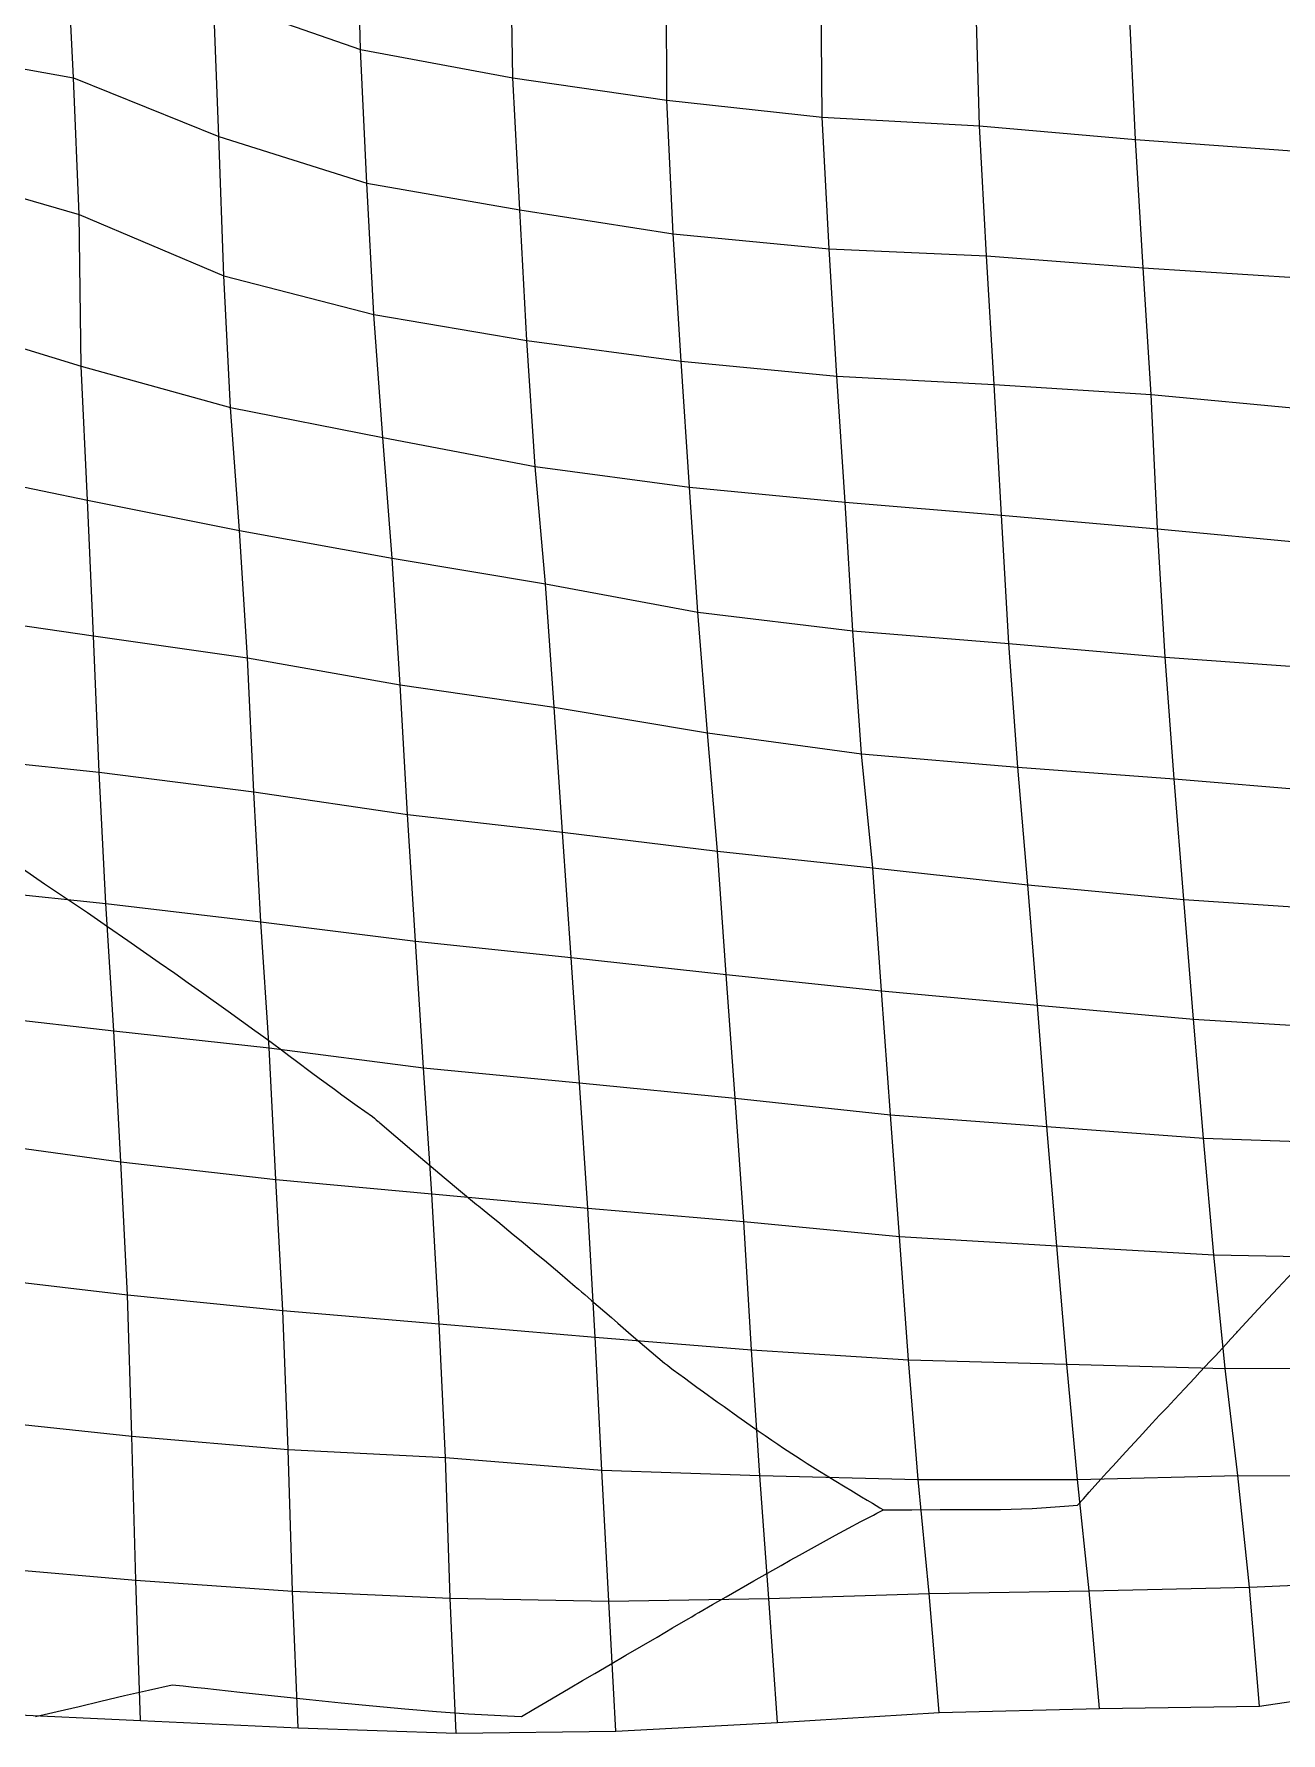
# Model space of a CAD drawing. Header units: metres. Extents: x -1994 to 1259, y -764 to 1460.
# Drawn here: x -1246 to -854, y -764 to -232 of the extents above; entities that cross this region are included whole.
import ezdxf

# ---------------------------------------------------------------- set-up
doc = ezdxf.new("R2010")
doc.units = ezdxf.units.M

msp = doc.modelspace()

# ---------------------------------------------------------------- linework, layer by layer
for p, q in [((-1143.2542, -236.33052, -4995.669), (-1144.5015, -191.29715, -4971.2026)), ((-1095.4299, -245.30782, -4980.954), (-1096.1885, -198.24597, -4958.767)), ((-1233.2927, -245.30853, -5069.9014), (-1235.3077, -203.46039, -5041.857)), ((-1047.1218, -252.27698, -4968.495), (-1047.3241, -202.90765, -4948.901)), ((-998.4155, -257.59448, -4957.8926), (-998.83997, -209.14682, -4937.2627)), ((-949.0881, -260.3347, -4950.1855), (-950.3169, -215.22449, -4925.8057)), ((-1187.7207, -263.62997, -5044.688), (-1189.3811, -220.31067, -5018.2964)), ((-1189.3811, -220.31067, -5018.2964), (-1143.2542, -236.33052, -4995.669)), ((-900.1383, -264.64185, -4940.718), (-902.05774, -222.39716, -4913.1187)), ((-1281.1699, -236.55052, -5084.37), (-1233.2927, -245.30853, -5069.9014)), ((-1141.2583, -278.25815, -5023.624), (-1143.2542, -236.33052, -4995.669)), ((-1143.2542, -236.33052, -4995.669), (-1095.4299, -245.30782, -4980.954)), ((-1231.52, -288.16177, -5096.817), (-1233.2927, -245.30853, -5069.9014)), ((-1233.2927, -245.30853, -5069.9014), (-1187.7207, -263.62997, -5044.688)), ((-1093.2925, -286.6479, -5009.5693), (-1095.4299, -245.30782, -4980.954)), ((-1095.4299, -245.30782, -4980.954), (-1047.1218, -252.27698, -4968.495)), ((-1045.122, -294.18817, -4996.469), (-1047.1218, -252.27698, -4968.495)), ((-1047.1218, -252.27698, -4968.495), (-998.4155, -257.59448, -4957.8926)), ((-996.27686, -298.92926, -4986.514), (-998.4155, -257.59448, -4957.8926)), ((-998.4155, -257.59448, -4957.8926), (-949.0881, -260.3347, -4950.1855)), ((-946.81976, -301.13184, -4979.411), (-949.0881, -260.3347, -4950.1855)), ((-949.0881, -260.3347, -4950.1855), (-900.1383, -264.64185, -4940.718)), ((-1186.1556, -307.34515, -5070.635), (-1187.7207, -263.62997, -5044.688)), ((-1187.7207, -263.62997, -5044.688), (-1141.2583, -278.25815, -5023.624)), ((-897.7408, -304.9027, -4970.546), (-900.1383, -264.64185, -4940.718)), ((-900.1383, -264.64185, -4940.718), (-850.9924, -268.13504, -4932.1646)), ((-1278.2283, -274.55377, -5116.7344), (-1231.52, -288.16177, -5096.817)), ((-1139.0847, -319.44788, -5052.4087), (-1141.2583, -278.25815, -5023.624)), ((-1141.2583, -278.25815, -5023.624), (-1093.2925, -286.6479, -5009.5693)), ((-1091.0796, -327.6748, -5038.537), (-1093.2925, -286.6479, -5009.5693)), ((-1093.2925, -286.6479, -5009.5693), (-1045.122, -294.18817, -4996.469)), ((-1230.874, -335.69034, -5118.4795), (-1231.52, -288.16177, -5096.817)), ((-1231.52, -288.16177, -5096.817), (-1186.1556, -307.34515, -5070.635)), ((-1042.6497, -334.1385, -5026.6465), (-1045.122, -294.18817, -4996.469)), ((-1045.122, -294.18817, -4996.469), (-996.27686, -298.92926, -4986.514)), ((-993.7949, -338.8402, -5016.7354), (-996.27686, -298.92926, -4986.514)), ((-996.27686, -298.92926, -4986.514), (-946.81976, -301.13184, -4979.411)), ((-944.4268, -341.41168, -5009.218), (-946.81976, -301.13184, -4979.411)), ((-946.81976, -301.13184, -4979.411), (-897.7408, -304.9027, -4970.546)), ((-1184.0021, -348.61823, -5099.3257), (-1186.1556, -307.34515, -5070.635)), ((-1186.1556, -307.34515, -5070.635), (-1139.0847, -319.44788, -5052.4087)), ((-895.2059, -344.5937, -5001.014), (-897.7408, -304.9027, -4970.546)), ((-897.7408, -304.9027, -4970.546), (-848.49164, -307.96783, -4962.4736)), ((-1136.2925, -358.07147, -5084.076), (-1139.0847, -319.44788, -5052.4087)), ((-1139.0847, -319.44788, -5052.4087), (-1091.0796, -327.6748, -5038.537)), ((-1277.4431, -321.5053, -5139.0454), (-1230.874, -335.69034, -5118.4795)), ((-1088.5042, -367.19714, -5069.195), (-1091.0796, -327.6748, -5038.537)), ((-1091.0796, -327.6748, -5038.537), (-1042.6497, -334.1385, -5026.6465)), ((-1228.915, -377.77094, -5146.263), (-1230.874, -335.69034, -5118.4795)), ((-1230.874, -335.69034, -5118.4795), (-1184.0021, -348.61823, -5099.3257)), ((-1040.082, -373.6936, -5057.2676), (-1042.6497, -334.1385, -5026.6465)), ((-1042.6497, -334.1385, -5026.6465), (-993.7949, -338.8402, -5016.7354)), ((-991.2113, -378.32904, -5047.4307), (-993.7949, -338.8402, -5016.7354)), ((-993.7949, -338.8402, -5016.7354), (-944.4268, -341.41168, -5009.218)), ((-942.2079, -382.4137, -5038.213), (-944.4268, -341.41168, -5009.218)), ((-944.4268, -341.41168, -5009.218), (-895.2059, -344.5937, -5001.014)), ((-893.2699, -386.76947, -5028.691), (-895.2059, -344.5937, -5001.014)), ((-895.2059, -344.5937, -5001.014), (-846.3251, -349.18713, -4991.225)), ((-1181.2072, -387.2307, -5131.006), (-1184.0021, -348.61823, -5099.3257)), ((-1184.0021, -348.61823, -5099.3257), (-1136.2925, -358.07147, -5084.076)), ((-1133.3104, -395.90735, -5116.629), (-1136.2925, -358.07147, -5084.076)), ((-1136.2925, -358.07147, -5084.076), (-1088.5042, -367.19714, -5069.195)), ((-1085.2579, -403.93735, -5102.9785), (-1088.5042, -367.19714, -5069.195)), ((-1088.5042, -367.19714, -5069.195), (-1040.082, -373.6936, -5057.2676)), ((-1276.5309, -367.92908, -5161.949), (-1228.915, -377.77094, -5146.263)), ((-1227.0554, -420.26373, -5173.5835), (-1228.915, -377.77094, -5146.263)), ((-1228.915, -377.77094, -5146.263), (-1181.2072, -387.2307, -5131.006)), ((-1037.4292, -412.8956, -5088.285), (-1040.082, -373.6936, -5057.2676)), ((-1040.082, -373.6936, -5057.2676), (-991.2113, -378.32904, -5047.4307)), ((-988.8368, -418.68576, -5077.1514), (-991.2113, -378.32904, -5047.4307)), ((-991.2113, -378.32904, -5047.4307), (-942.2079, -382.4137, -5038.213)), ((-939.8138, -422.689, -5068.0254), (-942.2079, -382.4137, -5038.213)), ((-942.2079, -382.4137, -5038.213), (-893.2699, -386.76947, -5028.691)), ((-1178.7417, -427.20993, -5161.1504), (-1181.2072, -387.2307, -5131.006)), ((-1181.2072, -387.2307, -5131.006), (-1133.3104, -395.90735, -5116.629)), ((-890.849, -426.93384, -5058.6274), (-893.2699, -386.76947, -5028.691)), ((-893.2699, -386.76947, -5028.691), (-844.38556, -391.34842, -5018.918)), ((-1130.7954, -435.68042, -5147.0054), (-1133.3104, -395.90735, -5116.629)), ((-1133.3104, -395.90735, -5116.629), (-1085.2579, -403.93735, -5102.9785)), ((-1082.4968, -442.68964, -5134.502), (-1085.2579, -403.93735, -5102.9785)), ((-1085.2579, -403.93735, -5102.9785), (-1037.4292, -412.8956, -5088.285)), ((-1275.3413, -413.20203, -5186.146), (-1227.0554, -420.26373, -5173.5835)), ((-1034.4371, -450.6901, -5120.8843), (-1037.4292, -412.8956, -5088.285)), ((-1037.4292, -412.8956, -5088.285), (-988.8368, -418.68576, -5077.1514)), ((-1225.2666, -463.05, -5200.574), (-1227.0554, -420.26373, -5173.5835)), ((-1227.0554, -420.26373, -5173.5835), (-1178.7417, -427.20993, -5161.1504)), ((-986.0425, -457.30017, -5108.829), (-988.8368, -418.68576, -5077.1514)), ((-988.8368, -418.68576, -5077.1514), (-939.8138, -422.689, -5068.0254)), ((-937.06116, -461.4767, -5099.5083), (-939.8138, -422.689, -5068.0254)), ((-939.8138, -422.689, -5068.0254), (-890.849, -426.93384, -5058.6274)), ((-1176.771, -469.24188, -5188.989), (-1178.7417, -427.20993, -5161.1504)), ((-1178.7417, -427.20993, -5161.1504), (-1130.7954, -435.68042, -5147.0054)), ((-887.95337, -465.12808, -5090.7773), (-890.849, -426.93384, -5058.6274)), ((-890.849, -426.93384, -5058.6274), (-841.7236, -430.51233, -5049.9785)), ((-1128.5016, -476.3719, -5176.3496), (-1130.7954, -435.68042, -5147.0054)), ((-1130.7954, -435.68042, -5147.0054), (-1082.4968, -442.68964, -5134.502)), ((-1079.8341, -481.85022, -5165.566), (-1082.4968, -442.68964, -5134.502)), ((-1082.4968, -442.68964, -5134.502), (-1034.4371, -450.6901, -5120.8843)), ((-1031.2993, -487.87933, -5154.1636), (-1034.4371, -450.6901, -5120.8843)), ((-1034.4371, -450.6901, -5120.8843), (-986.0425, -457.30017, -5108.829)), ((-1274.0409, -458.01477, -5210.86), (-1225.2666, -463.05, -5200.574)), ((-982.56445, -493.078, -5143.6943), (-986.0425, -457.30017, -5108.829)), ((-986.0425, -457.30017, -5108.829), (-937.06116, -461.4767, -5099.5083)), ((-1223.1074, -504.3001, -5229.2905), (-1225.2666, -463.05, -5200.574)), ((-1225.2666, -463.05, -5200.574), (-1176.771, -469.24188, -5188.989)), ((-933.8657, -498.427, -5133.056), (-937.06116, -461.4767, -5099.5083)), ((-937.06116, -461.4767, -5099.5083), (-887.95337, -465.12808, -5090.7773)), ((-884.9685, -502.95212, -5123.3438), (-887.95337, -465.12808, -5090.7773)), ((-887.95337, -465.12808, -5090.7773), (-838.9705, -469.29807, -5081.464)), ((-1174.4879, -509.97736, -5218.2837), (-1176.771, -469.24188, -5188.989)), ((-1176.771, -469.24188, -5188.989), (-1128.5016, -476.3719, -5176.3496)), ((-1125.9708, -516.08, -5206.799), (-1128.5016, -476.3719, -5176.3496)), ((-1128.5016, -476.3719, -5176.3496), (-1079.8341, -481.85022, -5165.566)), ((-1077.2148, -521.19135, -5196.4277), (-1079.8341, -481.85022, -5165.566)), ((-1079.8341, -481.85022, -5165.566), (-1031.2993, -487.87933, -5154.1636)), ((-1028.518, -526.54755, -5185.7812), (-1031.2993, -487.87933, -5154.1636)), ((-1031.2993, -487.87933, -5154.1636), (-982.56445, -493.078, -5143.6943)), ((-1249.2583, -493.30356, -5227.4146), (-1242.3971, -498.04855, -5229.214)), ((-979.7563, -531.6353, -5175.4365), (-982.56445, -493.078, -5143.6943)), ((-982.56445, -493.078, -5143.6943), (-933.8657, -498.427, -5133.056)), ((-1271.8643, -499.19208, -5239.658), (-1223.1074, -504.3001, -5229.2905)), ((-1242.3971, -498.04855, -5229.214), (-1235.2195, -502.8694, -5231.2266)), ((-930.8638, -536.1801, -5165.7017), (-933.8657, -498.427, -5133.056)), ((-933.8657, -498.427, -5133.056), (-884.9685, -502.95212, -5123.3438)), ((-1235.2195, -502.8694, -5231.2266), (-1228.8796, -507.12756, -5233.004)), ((-1220.6267, -544.2157, -5259.507), (-1223.1074, -504.3001, -5229.2905)), ((-1223.1074, -504.3001, -5229.2905), (-1174.4879, -509.97736, -5218.2837)), ((-881.9291, -540.5497, -5156.164), (-884.9685, -502.95212, -5123.3438)), ((-884.9685, -502.95212, -5123.3438), (-835.7996, -506.3501, -5114.8975)), ((-1228.8796, -507.12756, -5233.004), (-1222.5819, -511.47293, -5234.665)), ((-1222.5819, -511.47293, -5234.665), (-1216.2839, -515.84814, -5236.299)), ((-1171.9148, -549.5095, -5248.9307), (-1174.4879, -509.97736, -5218.2837)), ((-1174.4879, -509.97736, -5218.2837), (-1125.9708, -516.08, -5206.799)), ((-1216.2839, -515.84814, -5236.299), (-1211.3667, -519.2642, -5237.574)), ((-1123.4473, -555.8183, -5237.214), (-1125.9708, -516.08, -5206.799)), ((-1125.9708, -516.08, -5206.799), (-1077.2148, -521.19135, -5196.4277)), ((-1211.3667, -519.2642, -5237.574), (-1206.4619, -522.7138, -5238.8086)), ((-1074.5879, -560.5003, -5227.325), (-1077.2148, -521.19135, -5196.4277)), ((-1077.2148, -521.19135, -5196.4277), (-1028.518, -526.54755, -5185.7812)), ((-1206.4619, -522.7138, -5238.8086), (-1201.5529, -526.1515, -5240.057)), ((-1201.5529, -526.1515, -5240.057), (-1197.3445, -529.0985, -5241.1274)), ((-1025.761, -565.3169, -5217.285), (-1028.518, -526.54755, -5185.7812)), ((-1028.518, -526.54755, -5185.7812), (-979.7563, -531.6353, -5175.4365)), ((-1197.3445, -529.0985, -5241.1274), (-1193.1406, -532.058, -5242.1826)), ((-1193.1406, -532.058, -5242.1826), (-1184.7482, -538.01404, -5244.2456)), ((-977.0284, -570.52545, -5206.8047), (-979.7563, -531.6353, -5175.4365)), ((-979.7563, -531.6353, -5175.4365), (-930.8638, -536.1801, -5165.7017)), ((-1184.7482, -538.01404, -5244.2456), (-1180.5588, -541.0109, -5245.254)), ((-927.91644, -574.1597, -5198.0933), (-930.8638, -536.1801, -5165.7017)), ((-930.8638, -536.1801, -5165.7017), (-881.9291, -540.5497, -5156.164)), ((-1269.2693, -538.6343, -5270.4062), (-1220.6267, -544.2157, -5259.507)), ((-1180.5588, -541.0109, -5245.254), (-1176.3851, -544.04285, -5246.216)), ((-878.834, -577.91614, -5189.244), (-881.9291, -540.5497, -5156.164)), ((-881.9291, -540.5497, -5156.164), (-832.6695, -543.57153, -5148.1406)), ((-1218.4287, -585.305, -5288.4043), (-1220.6267, -544.2157, -5259.507)), ((-1220.6267, -544.2157, -5259.507), (-1171.9148, -549.5095, -5248.9307)), ((-1176.3851, -544.04285, -5246.216), (-1173.5789, -546.0815, -5246.8633)), ((-1173.5789, -546.0815, -5246.8633), (-1170.8513, -548.09955, -5247.459)), ((-1170.8513, -548.09955, -5247.459), (-1168.0686, -550.19037, -5248.037)), ((-1169.7744, -590.83777, -5277.5596), (-1171.9148, -549.5095, -5248.9307)), ((-1171.9148, -549.5095, -5248.9307), (-1123.4473, -555.8183, -5237.214)), ((-1168.0686, -550.19037, -5248.037), (-1165.7026, -551.96814, -5248.5293)), ((-1165.7026, -551.96814, -5248.5293), (-1163.3345, -553.74133, -5249.0273)), ((-1163.3345, -553.74133, -5249.0273), (-1158.5897, -557.2697, -5250.047)), ((-1158.5897, -557.2697, -5250.047), (-1156.2131, -559.025, -5250.569)), ((-1156.2131, -559.025, -5250.569), (-1151.4509, -562.51416, -5251.64)), ((-1120.8674, -595.3222, -5267.8926), (-1123.4473, -555.8183, -5237.214)), ((-1123.4473, -555.8183, -5237.214), (-1074.5879, -560.5003, -5227.325)), ((-1151.4509, -562.51416, -5251.64), (-1149.065, -564.24805, -5252.1895)), ((-1149.065, -564.24805, -5252.1895), (-1144.2852, -567.6964, -5253.3135)), ((-1071.9675, -599.8362, -5258.1924), (-1074.5879, -560.5003, -5227.325)), ((-1074.5879, -560.5003, -5227.325), (-1025.761, -565.3169, -5217.285)), ((-1144.2852, -567.6964, -5253.3135), (-1141.8911, -569.411, -5253.8877)), ((-1141.8911, -569.411, -5253.8877), (-1139.4949, -571.11993, -5254.469)), ((-1022.986, -604.0121, -5248.8726), (-1025.761, -565.3169, -5217.285)), ((-1025.761, -565.3169, -5217.285), (-977.0284, -570.52545, -5206.8047)), ((-1139.4949, -571.11993, -5254.469), (-1138.8948, -571.63464, -5254.6836)), ((-1138.8948, -571.63464, -5254.6836), (-1138.2946, -572.14905, -5254.8984)), ((-1138.2946, -572.14905, -5254.8984), (-1137.6943, -572.6631, -5255.1133)), ((-1137.6943, -572.6631, -5255.1133), (-1137.5442, -572.7915, -5255.167)), ((-1137.5442, -572.7915, -5255.167), (-1137.3943, -572.9198, -5255.221)), ((-1137.3943, -572.9198, -5255.221), (-1137.2444, -573.04816, -5255.275)), ((-1137.2444, -573.04816, -5255.275), (-1132.1953, -577.3684, -5257.087)), ((-974.12, -608.6665, -5239.0146), (-977.0284, -570.52545, -5206.8047)), ((-977.0284, -570.52545, -5206.8047), (-927.91644, -574.1597, -5198.0933)), ((-924.84265, -611.61487, -5231.0737), (-927.91644, -574.1597, -5198.0933)), ((-927.91644, -574.1597, -5198.0933), (-878.834, -577.91614, -5189.244)), ((-1266.8191, -578.6765, -5300.48), (-1218.4287, -585.305, -5288.4043)), ((-1132.1953, -577.3684, -5257.087), (-1127.1375, -581.66724, -5258.9277)), ((-875.5414, -614.4634, -5223.2446), (-878.834, -577.91614, -5189.244)), ((-878.834, -577.91614, -5189.244), (-829.2353, -579.5312, -5182.8013)), ((-1216.3716, -626.9785, -5316.645), (-1218.4287, -585.305, -5288.4043)), ((-1218.4287, -585.305, -5288.4043), (-1169.7744, -590.83777, -5277.5596)), ((-1127.1375, -581.66724, -5258.9277), (-1117.0106, -590.19055, -5262.6846)), ((-1167.5746, -631.9192, -5306.466), (-1169.7744, -590.83777, -5277.5596)), ((-1169.7744, -590.83777, -5277.5596), (-1120.8674, -595.3222, -5267.8926)), ((-1117.0106, -590.19055, -5262.6846), (-1111.905, -594.44556, -5264.6147)), ((-1118.6, -636.1233, -5297.114), (-1120.8674, -595.3222, -5267.8926)), ((-1120.8674, -595.3222, -5267.8926), (-1071.9675, -599.8362, -5258.1924)), ((-1111.905, -594.44556, -5264.6147), (-1106.8196, -598.624, -5266.5894)), ((-1106.8196, -598.624, -5266.5894), (-1106.2382, -599.10175, -5266.815)), ((-1106.2382, -599.10175, -5266.815), (-1105.6565, -599.57874, -5267.0415)), ((-1105.6565, -599.57874, -5267.0415), (-1105.0746, -600.055, -5267.269)), ((-1105.0746, -600.055, -5267.269), (-1102.6328, -602.0532, -5268.2236)), ((-1102.6328, -602.0532, -5268.2236), (-1100.1918, -604.0528, -5269.177)), ((-1069.615, -640.2841, -5287.8105), (-1071.9675, -599.8362, -5258.1924)), ((-1071.9675, -599.8362, -5258.1924), (-1022.986, -604.0121, -5248.8726)), ((-1100.1918, -604.0528, -5269.177), (-1095.3137, -608.06464, -5271.067)), ((-1020.5881, -644.2716, -5278.702), (-1022.986, -604.0121, -5248.8726)), ((-1022.986, -604.0121, -5248.8726), (-974.12, -608.6665, -5239.0146)), ((-1095.3137, -608.06464, -5271.067), (-1092.8768, -610.07697, -5272.0044)), ((-1092.8768, -610.07697, -5272.0044), (-1088.0103, -614.12134, -5273.8545)), ((-971.34344, -647.35516, -5270.6094), (-974.12, -608.6665, -5239.0146)), ((-974.12, -608.6665, -5239.0146), (-924.84265, -611.61487, -5231.0737)), ((-921.7029, -648.7962, -5264.362), (-924.84265, -611.61487, -5231.0737)), ((-924.84265, -611.61487, -5231.0737), (-875.5414, -614.4634, -5223.2446)), ((-1088.0103, -614.12134, -5273.8545), (-1085.5802, -616.15344, -5274.767)), ((-1085.5802, -616.15344, -5274.767), (-1080.7292, -620.2408, -5276.563)), ((-872.02264, -650.0725, -5258.2993), (-875.5414, -614.4634, -5223.2446)), ((-875.5414, -614.4634, -5223.2446), (-825.7997, -615.4849, -5217.4688)), ((-855.4581, -624.89624, -5230.4688), (-849.23834, -618.20984, -5222.7783)), ((-1264.9963, -621.32227, -5327.6284), (-1216.3716, -626.9785, -5316.645)), ((-1080.7292, -620.2408, -5276.563), (-1078.3079, -622.29614, -5277.4463)), ((-1078.3079, -622.29614, -5277.4463), (-1075.8914, -624.3633, -5278.314)), ((-1214.9718, -671.379, -5341.8223), (-1216.3716, -626.9785, -5316.645)), ((-1216.3716, -626.9785, -5316.645), (-1167.5746, -631.9192, -5306.466)), ((-1075.8914, -624.3633, -5278.314), (-1074.886, -625.2233, -5278.6753)), ((-1074.886, -625.2233, -5278.6753), (-1073.8816, -626.0856, -5279.033)), ((-1073.8816, -626.0856, -5279.033), (-1072.8779, -626.9501, -5279.3887)), ((-1072.8779, -626.9501, -5279.3887), (-1070.7986, -628.74133, -5280.1245)), ((-1070.7986, -628.74133, -5280.1245), (-1068.72, -630.5343, -5280.8584)), ((-861.6589, -631.4986, -5238.257), (-855.4581, -624.89624, -5230.4688)), ((-1165.9874, -675.5425, -5332.516), (-1167.5746, -631.9192, -5306.466)), ((-1167.5746, -631.9192, -5306.466), (-1118.6, -636.1233, -5297.114)), ((-1068.72, -630.5343, -5280.8584), (-1064.5642, -634.1239, -5282.3213)), ((-1064.5642, -634.1239, -5282.3213), (-1062.487, -635.9205, -5283.0503)), ((-867.9127, -638.31946, -5245.802), (-861.6589, -631.4986, -5238.257)), ((-1116.6072, -678.0634, -5325.055), (-1118.6, -636.1233, -5297.114)), ((-1118.6, -636.1233, -5297.114), (-1069.615, -640.2841, -5287.8105)), ((-1062.487, -635.9205, -5283.0503), (-1058.3318, -639.5112, -5284.5117)), ((-1058.3318, -639.5112, -5284.5117), (-1056.2535, -641.30536, -5285.2437)), ((-870.20197, -640.81793, -5248.56), (-868.58215, -639.0497, -5246.6084)), ((-868.58215, -639.0497, -5246.6084), (-868.3589, -638.80615, -5246.34)), ((-868.3589, -638.80615, -5246.34), (-868.13586, -638.56274, -5246.071)), ((-868.13586, -638.56274, -5246.071), (-867.9127, -638.31946, -5245.802)), ((-1067.5581, -681.9584, -5316.051), (-1069.615, -640.2841, -5287.8105)), ((-1069.615, -640.2841, -5287.8105), (-1020.5881, -644.2716, -5278.702)), ((-1056.2535, -641.30536, -5285.2437), (-1052.0913, -644.8786, -5286.7275)), ((-1052.0913, -644.8786, -5286.7275), (-1050.0068, -646.65784, -5287.4795)), ((-1017.9814, -683.6646, -5309.5054), (-1020.5881, -644.2716, -5278.702)), ((-1020.5881, -644.2716, -5278.702), (-971.34344, -647.35516, -5270.6094)), ((-875.05554, -646.09717, -5254.4424), (-871.8214, -642.5842, -5250.5137)), ((-871.8214, -642.5842, -5250.5137), (-870.20197, -640.81793, -5248.56)), ((-1050.0068, -646.65784, -5287.4795), (-1047.9163, -648.41956, -5288.2534)), ((-1047.9163, -648.41956, -5288.2534), (-1046.9905, -649.119, -5288.538)), ((-1046.9905, -649.119, -5288.538), (-1046.0637, -649.8155, -5288.8267)), ((-1046.0637, -649.8155, -5288.8267), (-1045.1356, -650.50793, -5289.1206)), ((-968.3076, -684.9678, -5303.4126), (-971.34344, -647.35516, -5270.6094)), ((-971.34344, -647.35516, -5270.6094), (-921.7029, -648.7962, -5264.362)), ((-918.31976, -684.9679, -5298.784), (-921.7029, -648.7962, -5264.362)), ((-921.7029, -648.7962, -5264.362), (-872.02264, -650.0725, -5258.2993)), ((-879.89343, -651.3137, -5260.394), (-876.6703, -647.8441, -5256.418)), ((-876.6703, -647.8441, -5256.418), (-875.05554, -646.09717, -5254.4424)), ((-872.02264, -650.0725, -5258.2993), (-822, -649.9282, -5253.833)), ((-868.03345, -683.72925, -5295.548), (-872.02264, -650.0725, -5258.2993)), ((-1045.1356, -650.50793, -5289.1206), (-1043.3845, -651.8142, -5289.6743)), ((-1043.3845, -651.8142, -5289.6743), (-1041.6436, -653.09686, -5290.2393)), ((-1041.6436, -653.09686, -5290.2393), (-1039.8837, -654.37756, -5290.824)), ((-1039.8837, -654.37756, -5290.824), (-1037.7499, -655.9304, -5291.5337)), ((-884.7145, -656.4647, -5266.4155), (-881.502, -653.0366, -5262.395)), ((-881.502, -653.0366, -5262.395), (-879.89343, -651.3137, -5260.394)), ((-1037.7499, -655.9304, -5291.5337), (-1035.6123, -657.4721, -5292.257)), ((-1035.6123, -657.4721, -5292.257), (-1031.334, -660.5441, -5293.7163)), ((-1031.334, -660.5441, -5293.7163), (-1029.1931, -662.0746, -5294.4526)), ((-890.22925, -662.3281, -5273.359), (-887.92236, -659.8754, -5270.4546)), ((-887.92236, -659.8754, -5270.4546), (-886.3185, -658.17004, -5268.435)), ((-886.3185, -658.17004, -5268.435), (-884.7145, -656.4647, -5266.4155)), ((-1263.6871, -666.099, -5352.383), (-1214.9718, -671.379, -5341.8223)), ((-1029.1931, -662.0746, -5294.4526), (-1024.908, -665.12494, -5295.9375)), ((-1024.908, -665.12494, -5295.9375), (-1022.7638, -666.6449, -5296.6865)), ((-894.8568, -667.28613, -5279.113), (-892.5403, -664.7962, -5276.2476)), ((-892.5403, -664.7962, -5276.2476), (-890.22925, -662.3281, -5273.359)), ((-1213.7416, -716.4833, -5366.2085), (-1214.9718, -671.379, -5341.8223)), ((-1214.9718, -671.379, -5341.8223), (-1165.9874, -675.5425, -5332.516)), ((-1022.7638, -666.6449, -5296.6865), (-1018.485, -669.65247, -5298.2036)), ((-1018.485, -669.65247, -5298.2036), (-1016.3034, -671.17285, -5298.989)), ((-1016.3034, -671.17285, -5298.989), (-1014.16284, -672.63916, -5299.7812)), ((-898.98926, -671.7279, -5284.2236), (-894.8568, -667.28613, -5279.113)), ((-1164.6006, -719.9968, -5357.6323), (-1165.9874, -675.5425, -5332.516)), ((-1165.9874, -675.5425, -5332.516), (-1116.6072, -678.0634, -5325.055)), ((-1014.16284, -672.63916, -5299.7812), (-1012.336, -673.89056, -5300.458)), ((-1012.336, -673.89056, -5300.458), (-1010.51263, -675.11584, -5301.155)), ((-1010.51263, -675.11584, -5301.155), (-1006.83813, -677.5322, -5302.605)), ((-907.2839, -680.7892, -5294.202), (-903.1255, -676.2431, -5289.2056)), ((-903.1255, -676.2431, -5289.2056), (-898.98926, -671.7279, -5284.2236)), ((-1115.1409, -722.18823, -5350.542), (-1116.6072, -678.0634, -5325.055)), ((-1116.6072, -678.0634, -5325.055), (-1067.5581, -681.9584, -5316.051)), ((-1065.3699, -723.0884, -5344.9023), (-1067.5581, -681.9584, -5316.051)), ((-1067.5581, -681.9584, -5316.051), (-1017.9814, -683.6646, -5309.5054)), ((-1006.83813, -677.5322, -5302.605), (-1005.00433, -678.712, -5303.3525)), ((-1005.00433, -678.712, -5303.3525), (-1003.15765, -679.8728, -5304.129)), ((-1003.15765, -679.8728, -5304.129), (-1001.4509, -680.9457, -5304.8467)), ((-1001.4509, -680.9457, -5304.8467), (-999.7419, -682.0061, -5305.5776)), ((-999.7419, -682.0061, -5305.5776), (-996.3216, -684.11163, -5307.055)), ((-909.1144, -682.7902, -5296.401), (-907.2839, -680.7892, -5294.202)), ((-1015.1864, -722.27637, -5341.186), (-1017.9814, -683.6646, -5309.5054)), ((-1017.9814, -683.6646, -5309.5054), (-968.3076, -684.9678, -5303.4126)), ((-996.3216, -684.11163, -5307.055), (-994.6101, -685.157, -5307.802)), ((-994.6101, -685.157, -5307.802), (-991.1861, -687.2391, -5309.3037)), ((-991.1861, -687.2391, -5309.3037), (-989.4734, -688.276, -5310.0596)), ((-964.8261, -720.7312, -5338.294), (-968.3076, -684.9678, -5303.4126)), ((-968.3076, -684.9678, -5303.4126), (-918.31976, -684.9679, -5298.784)), ((-918.31976, -684.9679, -5298.784), (-868.03345, -683.72925, -5295.548)), ((-914.6392, -719.90546, -5334.5933), (-918.31976, -684.9679, -5298.784)), ((-914.63074, -688.89636, -5302.884), (-910.9512, -684.8168, -5298.5723)), ((-910.9512, -684.8168, -5298.5723), (-909.1144, -682.7902, -5296.401)), ((-864.3589, -718.6918, -5331.3286), (-868.03345, -683.72925, -5295.548)), ((-868.03345, -683.72925, -5295.548), (-818.0775, -683.862, -5290.77)), ((-989.4734, -688.276, -5310.0596), (-986.0474, -690.34467, -5311.575)), ((-986.0474, -690.34467, -5311.575), (-984.33405, -691.37646, -5312.336)), ((-984.33405, -691.37646, -5312.336), (-982.6203, -692.4056, -5313.0996)), ((-982.6203, -692.4056, -5313.0996), (-981.45636, -693.1045, -5313.6177)), ((-918.31616, -693.0012, -5307.1665), (-916.47363, -690.9496, -5305.0244)), ((-916.47363, -690.9496, -5305.0244), (-914.63074, -688.89636, -5302.884)), ((-990.205, -700.1746, -5321.2236), (-986.29755, -698.1111, -5318.9956)), ((-986.29755, -698.1111, -5318.9956), (-982.2791, -696.07605, -5316.579)), ((-982.2791, -696.07605, -5316.579), (-981.22754, -695.54346, -5315.9463)), ((-981.45636, -693.1045, -5313.6177), (-980.2921, -693.80054, -5314.139)), ((-981.22754, -695.54346, -5315.9463), (-980.17694, -695.01636, -5315.3076)), ((-980.2921, -693.80054, -5314.139), (-979.1275, -694.494, -5314.663)), ((-980.17694, -695.01636, -5315.3076), (-979.1275, -694.494, -5314.663)), ((-979.1275, -694.494, -5314.663), (-970.2546, -694.4016, -5313.424)), ((-970.2546, -694.4016, -5313.424), (-961.3881, -694.35785, -5312.129)), ((-961.3881, -694.35785, -5312.129), (-952.52905, -694.35034, -5310.7935)), ((-952.52905, -694.35034, -5310.7935), (-942.5219, -694.34186, -5309.2847)), ((-942.5219, -694.34186, -5309.2847), (-932.494, -693.9881, -5308.173)), ((-932.494, -693.9881, -5308.173), (-922.42334, -693.2858, -5307.4595)), ((-922.42334, -693.2858, -5307.4595), (-921.05426, -693.19037, -5307.3623)), ((-921.05426, -693.19037, -5307.3623), (-919.6852, -693.09546, -5307.2646)), ((-919.6852, -693.09546, -5307.2646), (-918.31616, -693.0012, -5307.1665)), ((-997.0658, -703.9144, -5324.9663), (-994.2528, -702.38104, -5323.4316)), ((-994.2528, -702.38104, -5323.4316), (-990.205, -700.1746, -5321.2236)), ((-1008.42017, -710.2666, -5330.926), (-1005.5836, -708.6648, -5329.4585)), ((-1005.5836, -708.6648, -5329.4585), (-999.9305, -705.50214, -5326.4917)), ((-999.9305, -705.50214, -5326.4917), (-997.0658, -703.9144, -5324.9663)), ((-1262.705, -712.23254, -5375.613), (-1213.7416, -716.4833, -5366.2085)), ((-1015.56683, -714.32556, -5334.5884), (-1011.2575, -711.87805, -5332.38)), ((-1011.2575, -711.87805, -5332.38), (-1008.42017, -710.2666, -5330.926)), ((-1212.2654, -760.5668, -5391.7417), (-1213.7416, -716.4833, -5366.2085)), ((-1213.7416, -716.4833, -5366.2085), (-1164.6006, -719.9968, -5357.6323)), ((-1028.4983, -721.7021, -5341.17), (-1019.87634, -716.7737, -5336.7964)), ((-1019.87634, -716.7737, -5336.7964), (-1015.56683, -714.32556, -5334.5884)), ((-914.6392, -719.90546, -5334.5933), (-864.3589, -718.6918, -5331.3286)), ((-864.3589, -718.6918, -5331.3286), (-813.853, -716.5426, -5329.115)), ((-861.25366, -756.01624, -5364.456), (-864.3589, -718.6918, -5331.3286)), ((-1162.8225, -762.82837, -5384.5723), (-1164.6006, -719.9968, -5357.6323)), ((-1164.6006, -719.9968, -5357.6323), (-1115.1409, -722.18823, -5350.542)), ((-1113.2283, -764.46106, -5378.1094), (-1115.1409, -722.18823, -5350.542)), ((-1115.1409, -722.18823, -5350.542), (-1065.3699, -723.0884, -5344.9023)), ((-1065.3699, -723.0884, -5344.9023), (-1015.1864, -722.27637, -5341.186)), ((-1063.1033, -763.8921, -5374.1206), (-1065.3699, -723.0884, -5344.9023)), ((-1037.126, -726.6891, -5345.467), (-1032.8113, -724.1826, -5343.336)), ((-1032.8113, -724.1826, -5343.336), (-1028.4983, -721.7021, -5341.17)), ((-1015.1864, -722.27637, -5341.186), (-964.8261, -720.7312, -5338.294)), ((-1012.45355, -761.1462, -5372.577), (-1015.1864, -722.27637, -5341.186)), ((-964.8261, -720.7312, -5338.294), (-914.6392, -719.90546, -5334.5933)), ((-961.7203, -758.05304, -5371.4243), (-964.8261, -720.7312, -5338.294)), ((-911.4354, -756.8209, -5368.18), (-914.6392, -719.90546, -5334.5933)), ((-1045.3502, -731.49097, -5349.4927), (-1040.4663, -728.63574, -5347.107)), ((-1040.4663, -728.63574, -5347.107), (-1039.3525, -727.98474, -5346.563)), ((-1039.3525, -727.98474, -5346.563), (-1038.2393, -727.33575, -5346.016)), ((-1038.2393, -727.33575, -5346.016), (-1037.126, -726.6891, -5345.467)), ((-1060.0039, -740.07916, -5356.6196), (-1050.2346, -734.3519, -5351.871)), ((-1050.2346, -734.3519, -5351.871), (-1045.3502, -731.49097, -5349.4927)), ((-1064.8887, -742.945, -5358.991), (-1060.0039, -740.07916, -5356.6196)), ((-1073.6035, -748.03613, -5363.2534), (-1069.7725, -745.7981, -5361.38)), ((-1069.7725, -745.7981, -5361.38), (-1064.8887, -742.945, -5358.991)), ((-1217.2705, -752.7031, -5387.96), (-1209.7668, -750.97766, -5385.684)), ((-1209.7668, -750.97766, -5385.684), (-1202.3812, -749.3268, -5383.384)), ((-1202.3812, -749.3268, -5383.384), (-1198.9435, -749.68823, -5382.989)), ((-1198.9435, -749.68823, -5382.989), (-1195.5071, -750.05554, -5382.5874)), ((-1195.5071, -750.05554, -5382.5874), (-1192.072, -750.42773, -5382.1807)), ((-1192.072, -750.42773, -5382.1807), (-1181.1392, -751.61224, -5380.8857)), ((-1085.0966, -754.7534, -5368.8696), (-1077.4346, -750.27673, -5365.123)), ((-1077.4346, -750.27673, -5365.123), (-1073.6035, -748.03613, -5363.2534)), ((-861.25366, -756.01624, -5364.456), (-809.395, -748.2543, -5368.549)), ((-1238.3973, -757.6946, -5394.199), (-1231.5372, -756.1117, -5392.125)), ((-1231.5372, -756.1117, -5392.125), (-1224.6714, -754.4713, -5390.1206)), ((-1224.6714, -754.4713, -5390.1206), (-1217.2705, -752.7031, -5387.96)), ((-1181.1392, -751.61224, -5380.8857), (-1170.2054, -752.7927, -5379.5957)), ((-1170.2054, -752.7927, -5379.5957), (-1159.269, -753.9619, -5378.318)), ((-1159.269, -753.9619, -5378.318), (-1149.3263, -755.02496, -5377.1562)), ((-1149.3263, -755.02496, -5377.1562), (-1139.3551, -755.9847, -5376.111)), ((-1139.3551, -755.9847, -5376.111), (-1129.3701, -756.8513, -5375.1694)), ((-1088.9274, -756.9896, -5370.7456), (-1085.0966, -754.7534, -5368.8696)), ((-911.4354, -756.8209, -5368.18), (-861.25366, -756.01624, -5364.456)), ((-1261.7026, -758.2821, -5398.937), (-1212.2654, -760.5668, -5391.7417)), ((-1245.2538, -759.2568, -5396.297), (-1238.3973, -757.6946, -5394.199)), ((-1212.2654, -760.5668, -5391.7417), (-1162.8225, -762.82837, -5384.5723)), ((-1129.3701, -756.8513, -5375.1694), (-1119.3646, -757.71985, -5374.2266)), ((-1119.3646, -757.71985, -5374.2266), (-1109.3334, -758.41235, -5373.4814)), ((-1109.3334, -758.41235, -5373.4814), (-1099.2725, -758.91595, -5372.948)), ((-1099.2725, -758.91595, -5372.948), (-1097.1017, -759.02466, -5372.833)), ((-1097.1017, -759.02466, -5372.833), (-1094.9302, -759.1287, -5372.723)), ((-1094.9302, -759.1287, -5372.723), (-1092.7584, -759.2283, -5372.618)), ((-1092.7584, -759.2283, -5372.618), (-1088.9274, -756.9896, -5370.7456)), ((-1063.1033, -763.8921, -5374.1206), (-1012.45355, -761.1462, -5372.577)), ((-1012.45355, -761.1462, -5372.577), (-961.7203, -758.05304, -5371.4243)), ((-961.7203, -758.05304, -5371.4243), (-911.4354, -756.8209, -5368.18)), ((-1162.8225, -762.82837, -5384.5723), (-1113.2283, -764.46106, -5378.1094)), ((-1113.2283, -764.46106, -5378.1094), (-1063.1033, -763.8921, -5374.1206))]:
    msp.add_line(p, q)

doc.saveas('drawing.dxf')
